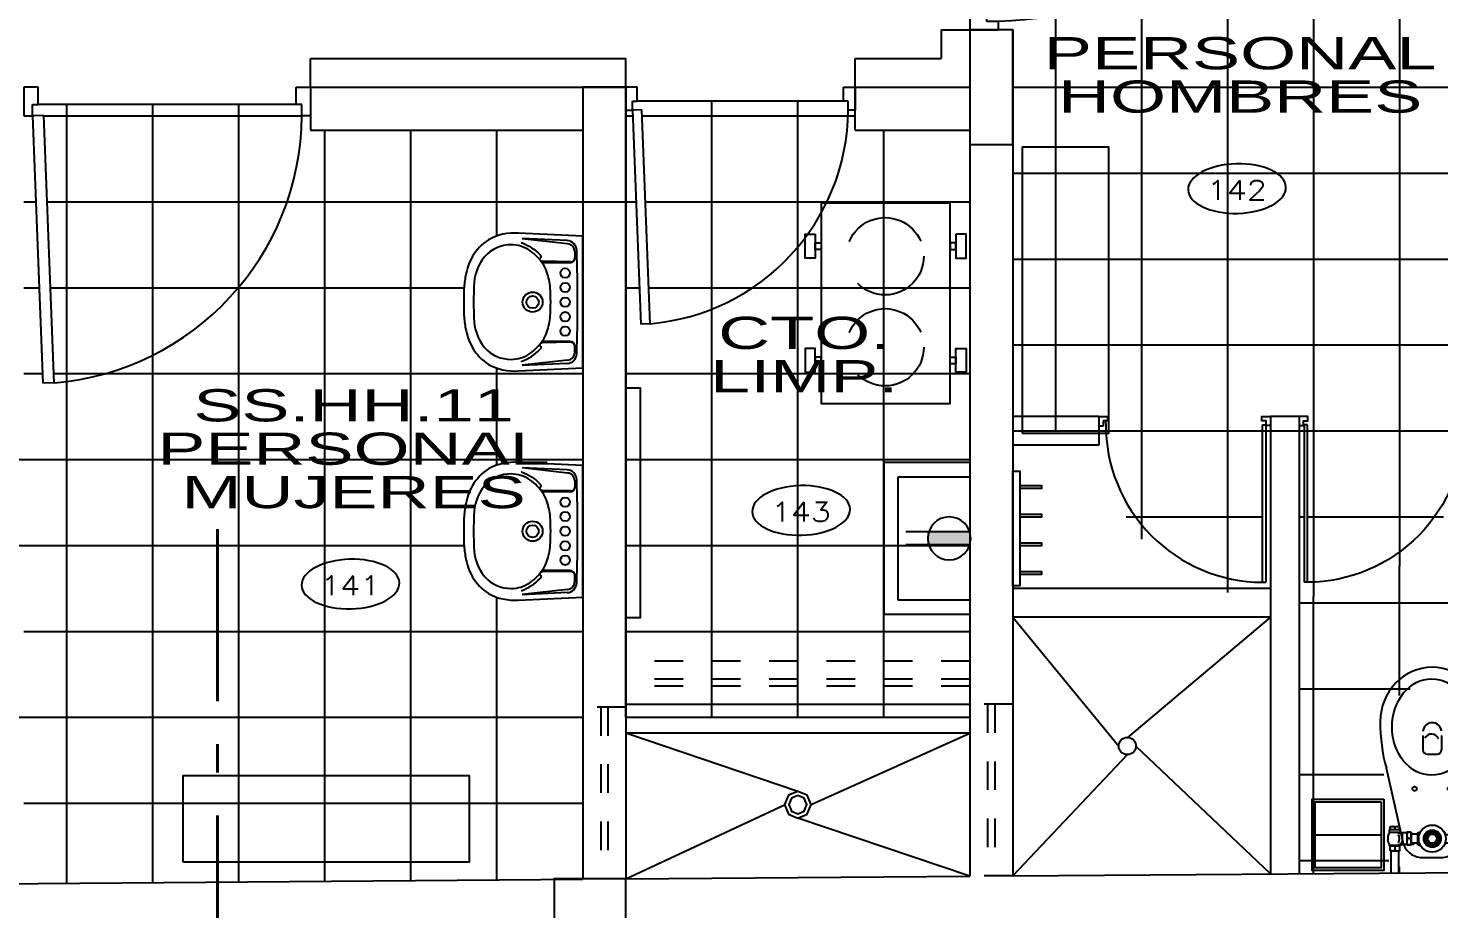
# Model space of a CAD drawing. Header units: millimetres. Extents: x 791 to 2661, y 209 to 602.
# Drawn here: x 1174.796 to 1179.718, y 518.911 to 521.985 of the extents above; entities that cross this region are included whole.
import ezdxf
from ezdxf.enums import TextEntityAlignment as Align

# ---------------------------------------------------------------- set-up
doc = ezdxf.new("R2010")
doc.units = ezdxf.units.MM
doc.header["$LTSCALE"] = 0.1
for name, pattern in [('ACAD_ISO10W100', [18, 12, -3, 0, -3]), ('DASHDOT', [1, 0.5, -0.25, 0, -0.25]), ('DASHED2', [9.524999999999995, 6.349999999999998, -3.174999999999998]), ('HIDDEN2', [4.7624999999999975, 3.174999999999998, -1.587499999999999])]:
    doc.linetypes.add(name, pattern=pattern)
for name, color, linetype in [('02', 8, 'Continuous'), ('03', 8, 'Continuous'), ('06', 1, 'Continuous'), ('1TEXTO-05', 5, 'Continuous'), ('COLUMNAS', 1, 'Continuous'), ('Equipamiento', 1, 'Continuous'), ('N-AMB', 2, 'Continuous'), ('Pisos', 253, 'Continuous'), ('Puertas', 1, 'Continuous'), ('Sanitarios', 1, 'Continuous'), ('Ventana alta', 1, 'DASHED2')]:
    doc.layers.add(name, color=color, linetype=linetype)
doc.layers.add('EJES', color=1, linetype='DASHDOT', lineweight=40)
doc.styles.add('0', font='romans.SHX', dxfattribs={"width": 1.5})
doc.styles.add('ROMANS', font='', dxfattribs={"oblique": 1, "height": 0.075})
doc.styles.get('ROMANS').set_extended_font_data('Arial')
pattern_1 = [(360, (1176.731365747716, 518.979127046546), (7.347820126896655e-17, 0.3), []), (90, (1176.731365747716, 518.979127046546), (-0.3, 9.18472965763022e-17), [])]

# ---------------------------------------------------------------- blocks, each defined once
blk = doc.blocks.new('A$C75F00277')
at = {"layer": 'Puertas'}
for p, q in [((0, 0.9500000000000453), (0, 1)), ((0, 1), (0.1000000000000796, 1.000000000000113)), ((0.1000000000000227, 1), (0.1000000000000227, 0.9700000000000272)), ((0.0600000000000591, 0.9500000000000453), (0, 0.9500000000000453)), ((0.0600000000000591, 0.9700000000000272), (0.0600000000000591, 0.9500000000000453)), ((0.1000000000000227, 0.9700000000000272), (0.0600000000000591, 0.9700000000000272)), ((1.031722572803573, 0.10595298118551), (0.0984589150759802, 0.0699703021912228)), ((1.031722572803631, 0.10595298118551), (1.033263657727671, 0.0659826789943736)), ((0, 0.0499999999999545), (0, 0)), ((0.0600000000000591, 0.0499999999999545), (0, 0.0499999999999545)), ((0.0600000000000591, 0.0299999999999727), (0.0600000000000591, 0.0499999999999545)), ((0.0984589150759802, 0.0699703021912228), (0.1000000000000227, 0.0299999999999727)), ((0.1000000000000227, 0.0299999999999727), (1.033263657727671, 0.0659826789943736)), ((0, 0), (0.1000000000000796, 0)), ((0.1000000000000227, 0.0299999999999727), (0.0600000000000591, 0.0299999999999727)), ((0.1000000000000227, 0), (0.1000000000000227, 0.0299999999999727))]:
    blk.add_line(p, q, dxfattribs=at)
blk.add_arc((0.09234506888956565, 0.02737262432393242), 0.9426584574193918, 4.781746285928578, 89.53472006512904, dxfattribs=at)
blk = doc.blocks.new('A$C634057D1')
for p, q in [((0, 0), (0, -0.07780000000093423)), ((0.02700000000004366, 0), (0.02700000000004366, -0.07780000000093423)), ((-0.2120260102490761, -0.09732346025066363), (-0.2772149831922093, -0.3682057303715851)), ((-0.08573699369298993, -0.05383645949001448), (-0.142110328622266, -0.05383645949001448)), ((-0.06600000000071304, -0.09780000000137079), (-0.07440190028046345, -0.09780000000137079)), ((-0.06600000000071304, -0.09780000000137079), (-0.06600000000071304, -0.1418000000012398)), ((-0.04773681591268542, -0.104300000000876), (-0.05049554693505343, -0.09648879720953119)), ((-0.04720414353141678, -0.104300000000876), (-0.05049554693505343, -0.09648879720953119)), ((-0.0430000000005748, -0.09730000000126893), (-0.02800000000024738, -0.09730000000126893)), ((-0.0430000000005748, -0.1423000000013417), (-0.0430000000005748, -0.09730000000126893)), ((-0.02800000000024738, -0.1423000000013417), (-0.02800000000024738, -0.09730000000126893)), ((-0.01686554242763805, -0.09732346025066363), (0.04368230918890958, -0.3663506037873958)), ((0.03312990915219416, -0.09480000000075961), (-0.006129909153059998, -0.09480000000075961)), ((-0.006129909153059998, -0.09480000000075961), (-0.006129909153059998, -0.09930000000167638)), ((0.03312990915219416, -0.09680000000116706), (-0.006129909153059998, -0.09680000000116706)), ((-0.003500000000713044, -0.07780000000093423), (-0.003500000000713044, -0.09480000000075961)), ((0.0304999999998472, -0.07780000000093423), (-0.003500000000713044, -0.07780000000093423)), ((0.01350000000002183, -0.07948397997824941), (0.01350000000002183, -0.09311602002344443)), ((0.0304999999998472, -0.07780000000093423), (0.0304999999998472, -0.09480000000075961)), ((0.03312990915219416, -0.09480000000075961), (0.03312990915219416, -0.09680000000116706)), ((-0.2429999999549182, -0.1108677966112737), (-0.2449999999553256, -0.1128677966116811)), ((-0.2449999999553256, -0.1128677966116811), (-0.2449999999553256, -0.1267322033909295)), ((-0.2429999999549182, -0.128732203391337), (-0.2449999999553256, -0.1267322033909295)), ((-0.2429999999549182, -0.1108677966112737), (-0.1859999999551292, -0.1128000000007887)), ((-0.2429999999549182, -0.1108677966112737), (-0.2429999999549182, -0.128732203391337)), ((-0.2429999999549182, -0.128732203391337), (-0.1859999999551292, -0.1268000000000029)), ((-0.1859999999551292, -0.1128000000007887), (-0.1859999999551292, -0.1268000000000029)), ((-0.1794999999547144, -0.1048000000009779), (-0.1819999999552238, -0.1073000000014872)), ((-0.1819999999552238, -0.1323000000011234), (-0.1819999999552238, -0.1073000000014872)), ((-0.1794999999547144, -0.1348000000016327), (-0.1819999999552238, -0.1323000000011234)), ((-0.1619999999547872, -0.1048000000009779), (-0.1794999999547144, -0.1048000000009779)), ((-0.1794999999547144, -0.1348000000016327), (-0.1794999999547144, -0.1048000000009779)), ((-0.1619999999547872, -0.1348000000016327), (-0.1794999999547144, -0.1348000000016327)), ((-0.159105750785784, -0.09880000000157452), (-0.1619999999547872, -0.09880000000157452)), ((-0.1619999999547872, -0.1061618181520316), (-0.1619999999547872, -0.09880000000157452)), ((-0.1619999999547872, -0.13343818184876), (-0.1619999999547872, -0.1408000000010361)), ((-0.159105750785784, -0.1408000000010361), (-0.1619999999547872, -0.1408000000010361)), ((-0.06600000000071304, -0.1418000000012398), (-0.07440190028046345, -0.1418000000012398)), ((-0.06600000000071304, -0.104300000000876), (-0.0430000000005748, -0.104300000000876)), ((-0.06600000000071304, -0.1353000000017346), (-0.0430000000005748, -0.1353000000017346)), ((-0.0430000000005748, -0.1423000000013417), (-0.02800000000024738, -0.1423000000013417)), ((-0.0407712029718823, -0.1198000000003958), (-0.03022879702893988, -0.1198000000003958)), ((-0.02800000000024738, -0.09979999999995925), (-0.01300000000082946, -0.09979999999995925)), ((-0.02800000000024738, -0.1398000000008324), (-0.01300000000082946, -0.1398000000008324)), ((0.003685045423480915, -0.09930000000167638), (-0.01300000000082946, -0.09930000000167638)), ((-0.01300000000082946, -0.09930000000167638), (-0.01300000000082946, -0.1403000000009342)), ((0.003685045423480915, -0.1403000000009342), (-0.01300000000082946, -0.1403000000009342)), ((-0.006129909153059998, -0.1403000000009342), (-0.006129909153059998, -0.1518000000014581)), ((0.03312990915219416, -0.1428000000014435), (-0.006129909153059998, -0.1428000000014435)), ((0.03312990915219416, -0.1428000000014435), (0.03312990915219416, -0.1518000000014581)), ((0.03312990915219416, -0.1518000000014581), (-0.006129909153059998, -0.1518000000014581)), ((-0.003500000000713044, -0.1518000000014581), (-0.003500000000713044, -0.1618000000016764)), ((0.0304999999998472, -0.1618000000016764), (-0.003500000000713044, -0.1618000000016764)), ((0.01350000000002183, -0.1534839799787733), (0.01350000000002183, -0.1601160200243612)), ((0.0304999999998472, -0.1518000000014581), (0.0304999999998472, -0.1618000000016764)), ((-0.1490000000001146, -0.480103713749827), (-0.1490000000001146, -0.4296806219025484)), ((-0.09900000000010323, -0.4146806219025621), (-0.1340000000000714, -0.4146806219025621)), ((-0.08400000000011687, -0.480103713749827), (-0.08400000000011687, -0.4296806219025484))]:
    blk.add_line(p, q)
blk.add_lwpolyline([(-0.1257376043076874, -0.1038000000007742), (-0.1349752086143781, -0.1198000000003958), (-0.1257376043076874, -0.1358000000000175), (-0.1072623956933967, -0.1358000000000175), (-0.09802479138670606, -0.1198000000003958), (-0.1072623956933967, -0.1038000000007742)], close=True)
for centre, radius in [((-0.1165000000000873, -0.1198000000003958), 0.0475), ((-0.1165000000000873, -0.1198000000003958), 0.03), ((-0.1165000000000873, -0.1198000000003958), 0.02899999999999636), ((-0.1165000000000873, -0.1198000000003958), 0.02605767555724015), ((-0.1165000000000873, -0.1198000000003958), 0.024), ((-0.1165000000000873, -0.1198000000003958), 0.02319999999999709), ((-0.1165000000000873, -0.1198000000003958), 0.01600000000000364), ((-0.1783069579089442, -0.2941430744293712), 0.007669831234011326), ((-0.05469304209123038, -0.2941430744293712), 0.007669831234011326)]:
    blk.add_circle(centre, radius)
for centre, radius, start, end in [((-0.1461783495431632, -0.1253278274562035), 0.07155528633880516, 87.57806793723614, 156.9604242659322), ((-0.08271320313360775, -0.1253278274562035), 0.07155528633880516, 23.03957573406775, 92.42193206276383), ((-0.09615951320120075, -0.1149382743096794), 0.03044210161536414, 7.812931569549537, 34.26209048139), ((-0.0134930429940141, -0.1085500000008324), 0.02950695700633925, 157.5878752087634, 202.4121247912366), ((-0.05750695700680808, -0.1085500000008324), 0.02950695700633925, 337.5878752087634, 22.41212479123359), ((0.004999999999199645, -0.1000941452930419), 0.02229414529259044, 67.58787520759367, 112.4121247923931), ((0.004999999999199645, -0.0725058547086519), 0.02229414529259044, 247.5878752076069, 292.4121247924064), ((0.02199999999993452, -0.1000941452930419), 0.02229414529259044, 67.5878752075997, 112.4121247924136), ((0.02199999999993452, -0.0725058547086519), 0.02229414529259044, 247.5878752075937, 292.4121247923931), ((-0.01343933320185897, -0.1198000000003958), 0.05193933320182818, 333.7157766925629, 26.28422330743705), ((-0.1802063812092456, -0.117619789993114), 0.007536338218036063, 103.7682958781419, 140.2424705372126), ((-0.1802063812092456, -0.1219802100076777), 0.007536338218036063, 219.7575294627874, 256.2317041218581), ((-0.1344601734163007, -0.1093000000000757), 0.02753982653849685, 157.5878752081283, 171.3471018655587), ((-0.1344601734163007, -0.130300000000716), 0.02753982653849685, 188.6528981344445, 202.4121247919067), ((-0.09615951320120075, -0.1246617256929312), 0.03044210161536414, 325.73790951861, 352.1870684304472), ((-0.0134930429940141, -0.1310499999999593), 0.02950695700633925, 157.5878752087634, 202.4121247912366), ((-0.05750695700680808, -0.1310499999999593), 0.02950695700633925, 337.5878752087634, 22.41212479123359), ((0.02413364595940948, -0.1198000000003958), 0.0371336459596914, 146.4915484131454, 213.5084515868546), ((0.03899609832296846, -0.1198000000003958), 0.04083038644030903, 159.1987308220414, 200.8012691779586), ((0.004999999999199645, -0.1740941452935658), 0.02229414529294358, 67.58787520797348, 112.4121247919914), ((0.004999999999199645, -0.1395058547077497), 0.02229414529294358, 247.5878752080086, 292.4121247920265), ((0.02199999999993452, -0.1740941452935658), 0.02229414529294358, 67.58787520795293, 112.4121247919696), ((0.02199999999993452, -0.1395058547077497), 0.02229414529294358, 247.5878752079239, 292.4121247919419), ((-0.1340000000000714, -0.4296806219025484), 0.015, 90, 180), ((-0.09900000000010323, -0.4296806219025484), 0.015, 0, 90), ((-0.113792282201473, -0.4582305378768865), 0.02673723658007669, 202.8247003506769, 331.5932377683699), ((-0.1165375894598242, -0.4921087918586409), 0.0325718517339693, 184.6981674696488, 357.3717747948718)]:
    blk.add_arc(centre, radius, start, end)
blk.add_ellipse((-0.1144457763383571, -0.5095938108541986), major_axis=(-4.122845322020563e-17, -0.1683334938264807), ratio=0.8217485013639007)
for centre, major_axis, ratio, start_param, end_param in [((-0.1165000000000873, -0.5232798062369284), (-8.17867133852361e-17, -0.3339306264823562), 0.5434347726855119, 4.229443159248918, 4.728782099478412), ((-0.1165000000000873, -0.5232798062369284), (-8.17867133852361e-17, -0.3339306264823562), 0.5434347726855119, 1.554403207701174, 2.060025385594613), ((-0.1165000000000873, -0.5287537255865118), (-4.636572310749305e-17, -0.1893086825932725), 0.9584617493998864, 4.71238898038469, 7.853981633974483)]:
    blk.add_ellipse(centre, major_axis=major_axis, ratio=ratio, start_param=start_param, end_param=end_param)
blk = doc.blocks.new('A$C4FD81D01')
for p, q in [((-0.2300000000001887, 0), (-0.2402077449691546, -0.2243382751554464)), ((0.2300000000001887, 0), (-0.2300000000001887, 0)), ((0.2402077449685862, -0.2243382751554464), (0.2300000000001887, 0)), ((-0.1753473584981862, -0.02800000000036107), (-0.1544431973492806, -0.02800000000036107)), ((-0.1404459557670066, -0.04227789942649451), (-0.1424193583408737, -0.1416742634696675)), ((-0.1374999999997613, -0.04500000000007276), (-0.1374999999997613, -0.1383373071225833)), ((0.1374999999998749, -0.04500000000007276), (0.1374999999998749, -0.1383373071225833)), ((0.1404459557666655, -0.04227789942649451), (0.1424193583409874, -0.1416742634696675)), ((0.1753473584981862, -0.02800000000036107), (0.1544431973488258, -0.02800000000036107)), ((-0.2144636955495685, -0.0545545824841156), (-0.221621862652853, -0.2118714890222009)), ((-0.2031776685997215, -0.0529220396930441), (-0.2207675167126695, -0.211965977473028)), ((0.2031776685996078, -0.0529220396930441), (0.2207675167122147, -0.211965977473028)), ((0.2144636955488863, -0.0545545824841156), (0.2216218626522846, -0.2118714890222009))]:
    blk.add_line(p, q)
for points in [[(-0.207240198694592, -0.2150000000000318, -0.0050002953976341), (-0.2064464632018712, -0.2120142305230956, -0.1212924416568265), (-0.165958596737994, -0.1503701029946569, -0.0079767559041297), (-0.1624048846990149, -0.1469056948537855)], [(0.2072401986941372, -0.2150000000000318, 0.0050002953976341), (0.2064464632014165, -0.2120142305230956, 0.1212924416568265), (0.1659585967381076, -0.1503701029946569, 0.0079767559041297), (0.1624048846986739, -0.1469056948537855)]]:
    blk.add_lwpolyline(points, format="xyb")
blk.add_lwpolyline([(-0.0495929207824588, -0.1137445699861246, 0.0626771262620388), (-0.1047743803789558, -0.1251347557716826, 0.1106392210721722), (-0.1576166234888774, -0.1590000000003329, 0.1209761765391472), (-0.1949919350967662, -0.2156176608220903, 0.0611983171989923), (-0.1999999999997613, -0.2500000000001137, 0.2170695361585024), (-0.1593486742967229, -0.3420000000002119, 0.1749831434235901), (-0.05453060282746947, -0.3798414628189448, 0.0106179273010317), (-1.70530256582424e-13, -0.380999597340292, 0.0106179273010317), (0.05453060282735578, -0.3798414628189448, 0.1749831434235904), (0.1593486742959271, -0.3420000000002119, 0.2170695361585026), (0.1999999999998749, -0.2500000000001137, 0.0611983171989925), (0.1949919350963114, -0.2156176608220903, 0.1209761765391472), (0.15761662348865, -0.1590000000003329, 0.1106392210721722), (0.1047743803788421, -0.1251347557716826, 0.0626771262620387), (0.04959292078189037, -0.1137445699861246, 0.0175834632803076), (-1.70530256582424e-13, -0.1119999999998527, 0.0175834632803075)], format="xyb", close=True)
for centre, radius in [((-0.1015000000001578, -0.06150000000047839), 0.0165), ((-0.05100000000010141, -0.06150000000047839), 0.0165), ((-1.70530256582424e-13, -0.06150000000047839), 0.0165), ((0.05100000000010141, -0.06150000000047839), 0.0165), ((0.1014999999998167, -0.06150000000047839), 0.0165), ((-1.70530256582424e-13, -0.1750000000001819), 0.035), ((-1.70530256582424e-13, -0.1750000000001819), 0.0215)]:
    blk.add_circle(centre, radius)
for centre, radius, start, end in [((-0.1794998712695701, -0.0561454915749664), 0.035, 92.00785600909398, 177.3947487349385), ((-0.1753473584981862, -0.05600000000004002), 0.028, 90, 173.688883674207), ((-1.70530256582424e-13, -5.17622114626397), 5.158221146263817, 87.99214399090602, 92.00785600909398), ((-0.1545000000002688, -0.04500000000007276), 0.017, 0, 90), ((-0.1544431973492806, -0.04200000000003001), 0.014, 358.8626064224941, 90), ((0.1544999999994729, -0.04500000000007276), 0.017, 90, 180), ((0.1544431973488258, -0.04200000000003001), 0.014, 90, 181.1373935775059), ((0.1753473584981862, -0.05600000000004002), 0.028, 6.311116325793003, 90), ((0.1794998712695701, -0.0561454915749664), 0.035, 2.605251265055034, 87.99214399090602), ((-0.1582856390136271, -0.1512682416998814), 0.0059999999999999, 313.3569147688571, 133.3569147688571), ((-0.1404197524008737, -0.1417139633877014), 0.002, 178.8626064225006, 305.6381447721888), ((-0.1355000000002633, -0.1383373071225833), 0.002, 180, 303.2891183076831), ((0.1047743803788421, -0.1251347557716826), 9e-16, 142.3285994690733, 0), ((0.1354999999999222, -0.1383373071225833), 0.002, 236.7108816923169, 0), ((0.1404197524001916, -0.1417139633877014), 0.002, 234.361855227806, 1.137393577499413), ((0.1582856390136271, -0.1512682416998814), 0.0059999999999999, 46.64308523114286, 226.6430852311428), ((-0.05551790152918556, -0.2392741886910699), 0.1852927947413342, 175.3765376977441, 209.0253682209753), ((0.05551790152873082, -0.2392741886910699), 0.1852927947413339, 330.9746317790247, 4.623462302255851), ((-0.06777949336350275, -0.2307364574262465), 0.1792164429066394, 213.3180903073894, 238.992352409227), ((0.06777949336293432, -0.2307364574262465), 0.1792164429066382, 301.0076475907729, 326.6819096926106), ((-0.05952414141091822, -0.2119215303662259), 0.1996126090709239, 239.7435172576705, 260.7093951038716), ((0.05952414141069085, -0.2119215303662259), 0.1996126090709369, 279.2906048961353, 300.2564827423369), ((-0.02083441981318401, -0.02641315421396939), 0.3890208062119153, 259.4966792601962, 266.3448530839581), ((-1.70530256582424e-13, 2.502145495023001), 2.917145092363365, 269.1036459205263, 270.8963540794672), ((0.02083441981272927, -0.02641315421396939), 0.3890208062118944, 273.6551469160352, 280.5033207397974)]:
    blk.add_arc(centre, radius, start, end)
blk = doc.blocks.new('.6')
at = {"layer": '02'}
for p, q in [((-0.0330000000000439, 0.5789999999999509), (-0.0330000000000439, 0.5939999999999372)), ((-2.84e-14, 0.5939999999999372), (-2.84e-14, 0.5639999999999648)), ((-0.0240000000000009, 0.5789999999999509), (-0.0330000000000439, 0.5789999999999509)), ((-0.0150000000000716, 0.5789999999999509), (-0.0240000000000009, 0.5789999999999509)), ((-0.0150000000000716, 0.5639999999999648), (-0.0150000000000716, 0.5789999999999509)), ((-2.84e-14, 0.5639999999999648), (-0.0150000000000716, 0.5639999999999648)), ((-0.5725316834625858, 0.0285000000000082), (-0.0280430542168233, 0.0285000000000082)), ((-0.5725316834625289, 0.0285000000000082), (-0.5725316834625289, 0.0165000000000077)), ((-0.0280430542168233, 0.0165000000000077), (-0.5724769995747181, 0.0165000000000077)), ((-0.0280430542168233, 0.0285000000000082), (-0.0280430542168233, 0.0165000000000077))]:
    blk.add_line(p, q, dxfattribs=at)
blk.add_lwpolyline([(-2.84e-14, 0), (-0.0303600000000302, 0), (-0.0303600000000302, 0.0149999999999864), (-0.0150000000000716, 0.0149999999999864), (-0.0150000000000716, 0.0299999999999727), (-2.84e-14, 0.0299999999999727)], close=True, dxfattribs=at)
at = {"layer": 'Puertas'}
for p, q in [((-0.02400000000000089, 0.5694660944231426), (-0.0150000000000716, 0.5694660944231426)), ((-0.0280430542168233, 0.0165000000000077), (-0.0280430542168233, 0.0149999999999864))]:
    blk.add_line(p, q, dxfattribs=at)
blk.add_arc((-0.0280430542167665, 0.0249811049949926), 0.5444999999999746, 89.57456001530521, 179.6297167386498, dxfattribs=at)
blk = doc.blocks.new('TOM-2')
blk.add_hatch(color=256).paths.add_polyline_path([(-0.013454559893726, -0.0224999999999902, 0.0763208340541918), (-0.01, 0, 0.0763208340541918), (-0.013454559893726, 0.0224999999999902), (-0.156545440106274, 0.0224999999999902, 0.0763208340541918), (-0.16, 0, 0.0763208340542158), (-0.1565454401062718, -0.022499999999997)])
for p, q in [((-0.0134545598937228, 0.0224999999999902), (-0.2365153077165223, 0.0224999999999902)), ((-0.0134545598937228, -0.0224999999999902), (-0.2365153077165223, -0.0225000000000009))]:
    blk.add_line(p, q)
blk.add_circle((-0.085, 0), 0.075)
blk = doc.blocks.new('TOMACO')
at = {"layer": 'Equipamiento', "rotation": 270}
blk.add_blockref('TOM-2', (0.04204774320703564, -0.374735331131923), dxfattribs=at)
blk = doc.blocks.new('MP-1')
at = {"layer": 'Equipamiento'}
blk.add_line((0.1150000000000091, 1.4210854715202e-14), (0.1150000000000091, -0.2299999999999756), dxfattribs=at)
for points in [[(-0.009999999999990905, -0.2399999999999949), (0.2400000000000091, -0.2399999999999949), (0.2400000000000091, 0.01000000000000512), (-0.009999999999990905, 0.01000000000000512)], [(0, -0.2299999999999756), (0.230000000000075, -0.2299999999999898), (0.230000000000075, 1.4210854715202e-14), (0, 0)]]:
    blk.add_lwpolyline(points, close=True, dxfattribs=at)
blk = doc.blocks.new('MCC34')
for p, q in [((1020.042624093694, 590.2017411102288), (1020.042624093694, 590.1267411102287)), ((1020.142624093694, 590.2017411102288), (1020.142624093694, 590.1267411102287)), ((1020.242624093694, 590.2017411102288), (1020.242624093694, 590.1267411102287))]:
    blk.add_line(p, q)
blk.add_lwpolyline([(1020.292624093694, 590.2267411102288), (1019.892624093694, 590.2267411102288), (1019.892624093694, 590.2017411102288), (1020.292624093694, 590.2017411102288)], close=True)
for points in [[(1019.942624093694, 590.2017411102288), (1019.942624093694, 590.1267411102287), (1019.952624093694, 590.1267411102287), (1019.952624093694, 590.2017411102288)], [(1020.042624093694, 590.2017411102288), (1020.042624093694, 590.1267411102287), (1020.052624093694, 590.1267411102287), (1020.052624093694, 590.2017411102288)], [(1020.142624093694, 590.2017411102288), (1020.142624093694, 590.1267411102287), (1020.152624093694, 590.1267411102287), (1020.152624093694, 590.2017411102288)], [(1020.242624093694, 590.2017411102288), (1020.242624093694, 590.1267411102287), (1020.252624093694, 590.1267411102287), (1020.252624093694, 590.2017411102288)]]:
    blk.add_lwpolyline(points)
blk = doc.blocks.new('LI-4')
at = {"layer": 'Equipamiento'}
for points in [[(0, 0), (0, 0.6999999999999886), (-0.4500000000000455, 0.6999999999999318), (-0.4500000000000455, 0)], [(-0.4703215489959121, 0.5909462006110289), (-0.4703215489959121, 0.5076630537583924), (-0.5062195687420399, 0.5076630537583924), (-0.5062195687420399, 0.5909462006110289)], [(0.02032154899580974, 0.5909462006110289), (0.02032154899580974, 0.5076630537583924), (0.05621956874193756, 0.5076630537583924), (0.05621956874193756, 0.5909462006110289)], [(-0.4500000000000455, 0.5611439506988631), (-0.4500000000000455, 0.5374653036705581), (-0.4703215489959121, 0.5374653036705581), (-0.4703215489959121, 0.5611439506988631)], [(0, 0.5611439506988631), (0, 0.5374653036705581), (0.02032154899580974, 0.5374653036705581), (0.02032154899580974, 0.5611439506988631)], [(-0.4703215489959121, 0.1090537993889029), (-0.4703215489959121, 0.1923369462415394), (-0.5062195687420399, 0.1923369462415394), (-0.5062195687420399, 0.1090537993889029)], [(-0.4500000000000455, 0.1388560493010687), (-0.4500000000000455, 0.1625346963293737), (-0.4703215489959121, 0.1625346963293737), (-0.4703215489959121, 0.1388560493010687)], [(0, 0.1388560493010687), (0, 0.1625346963293737), (0.02032154899580974, 0.1625346963293737), (0.02032154899580974, 0.1388560493010687)], [(0.02032154899580974, 0.1090537993889029), (0.02032154899580974, 0.1923369462415394), (0.05621956874193756, 0.1923369462415394), (0.05621956874193756, 0.1090537993889029)]]:
    blk.add_lwpolyline(points, close=True, dxfattribs=at)
at = {"layer": 'Equipamiento', "linetype": 'HIDDEN2'}
for centre in [(-0.2230925071473848, 0.5035885215336435), (-0.2230925071473848, 0.1857356630713554)]:
    blk.add_circle(centre, 0.1349086976310349, dxfattribs=at)

msp = doc.modelspace()

# ---------------------------------------------------------------- hatches: boundary and pattern name
at = {"layer": 'Pisos'}
h = msp.add_hatch(dxfattribs=at)
h.set_pattern_fill('_USER', color=256, scale=0.3, angle=-1.272221872585407e-14, style=0, double=1, pattern_type=0)
h.set_pattern_definition([(360, (1180.181365747716, 520.5791270465459), (7.347820126896655e-17, 0.3), []), (90, (1180.181365747716, 520.5791270465459), (-0.3, 9.18472965763022e-17), [])])
h.paths.add_polyline_path([(1180.181365747716, 521.5630288850418), (1179.957027472561, 521.5528211400729, -0.1478848687812469), (1179.852188084538, 521.5754900433285, -0.1124960903505699), (1179.797023137306, 521.6329255964056, -0.09173695067173207), (1179.772450086125, 521.7012788850245, -0.02988969157100416), (1179.76672312152, 521.7473939662398, -0.007822324516414179), (1179.76672312152, 521.8386638038471, -0.02988969156874208), (1179.772450086125, 521.8847788850587, -0.09173695066542377), (1179.797023137304, 521.9531321736736, -0.112496090360836), (1179.85218808454, 522.0105677267561, -0.1478848687841927), (1179.957027472565, 522.0332366300104), (1180.181365747716, 522.0230288850423), (1180.181365747716, 522.3130288850418), (1179.957027472561, 522.3028211400726, -0.1478848687830551), (1179.852188084537, 522.3254900433292, -0.1124960903425093), (1179.797023137309, 522.3829255964017, -0.09173695067177516), (1179.772450086125, 522.45127888502, -0.02988969157368446), (1179.76672312152, 522.4973939662393, -0.007822324516443416), (1179.76672312152, 522.5886638038471, -0.02988969156747913), (1179.772450086125, 522.6347788850569, -0.09173695066939161), (1179.797023137304, 522.7031321736747, -0.1124960903603514), (1179.852188084541, 522.7605677267563, -0.1478848687870607), (1179.957027472568, 522.7832366300102), (1180.181365747716, 522.7730288850421), (1180.181365747716, 522.979127046545), (1178.181365747716, 522.979127046545), (1178.181365747716, 522.9491270465451), (1179.114629405444, 522.9131443675508), (1179.11308832052, 522.8731740653595, -0.3876383955888231), (1178.181365747716, 522.009127046545), (1178.181365747716, 521.979127046545), (1178.231365747716, 521.979127046545), (1178.231365747716, 520.5791270465459), (1178.531365747717, 520.5791270465459), (1178.56166877802, 520.5791270465459), (1178.56166877802, 520.5639755313941), (1178.556147470521, 520.5639755313941), (1178.556147470521, 520.5548846223035, 0.4144955489575409), (1179.102577868929, 520.0008122147653), (1179.102577868929, 520.5508007291551), (1179.116214232565, 520.5508007291551), (1179.116214232565, 520.5639755313944), (1179.101062717414, 520.5639755313944), (1179.101062717414, 520.5791270465459), (1179.131365747717, 520.5791270465459), (1179.231365747717, 520.5791270465459), (1179.26166877802, 520.5791270465459), (1179.26166877802, 520.5639755313941), (1179.246517262868, 520.5639755313941), (1179.246517262868, 520.5508007291551), (1179.260153626505, 520.5508007291551), (1179.260153626504, 520.0008122147653, 0.4144955489565041), (1179.806584024912, 520.5548846223012), (1179.806584024912, 520.5639755313941), (1179.801062717414, 520.5639755313944), (1179.801062717414, 520.5791270465459), (1179.831365747717, 520.5791270465459), (1180.181365747717, 520.5791270465459), (1180.181365747717, 520.8101270465456), (1180.143344744477, 520.8200849283464, 0.1911019032627759), (1180.136024360002, 520.8191911056665, -0.2046729600704958), (1180.077865747717, 520.8136270465452, -0.1684633151226363), (1180.055730526374, 520.8260882492841, -0.08057726769895757), (1180.048365747716, 520.8371270465452, -0.05911473000882395), (1180.039865747716, 520.8591270465454, 0.07932953641984204), (1180.030865747716, 520.8791270465451, 0.08891235498100661), (1180.025729801894, 520.8853511232937, 0.07163501805339165), (1180.016365747716, 520.8901270465451, 0.02576763303622354), (1179.977365747718, 520.9071270465449, -0.07439327865841873), (1179.931823938525, 520.9346205950262, -0.1251224946574105), (1179.913365747716, 520.9611270465457, -0.1137849934315441), (1179.913467017526, 520.9971698174152, -0.1427051894235259), (1179.934843605824, 521.026079577646, -0.06896083589767896), (1179.977365747716, 521.0511270465454, 0.0257676330372207), (1180.016365747716, 521.0681270465454, 0.07163501804987726), (1180.025729801893, 521.0729029697966, 0.08891235498526694), (1180.030865747716, 521.0791270465452, 0.0793295364179812), (1180.039865747716, 521.0991270465445, -0.002854027827489662), (1180.040155423441, 521.1002323571415, -0.0834640099702375), (1180.030865747718, 521.0791270465477, -0.0889123550458837), (1180.025729801891, 521.0729029697948, 0.07163501805188065), (1180.033365747717, 521.0801270465452, 0.09665272535489888), (1180.042105181817, 521.0955889018444, 0.01086032569069277), (1180.042700445108, 521.0975130166189, 2.825103806635516e-06), (1180.042700589062, 521.0975135204453, 304.1075139422437), (1180.04252918489, 521.0969282061285, 0.0178323701789192), (1180.043365747716, 521.1001270465451, -0.07320773210969113), (1180.045976048138, 521.1069318598663, 0.07320773210927776), (1180.043365747716, 521.1001270465451, -0.122363620334641), (1180.033365747726, 521.0801270465574, -0.1440090294730298), (1180.016365747713, 521.0681270465436, -0.02576763303457585), (1179.977365747716, 521.0511270465456, 0.07439327864432747), (1179.931823938531, 521.02363349807, 0.1273108353789888), (1179.913467017526, 520.9971698174152, 0.1137849934333846), (1179.913365747716, 520.9611270465452, 0.125122494689738), (1179.931823938531, 520.9346205950205, 0.07439327864876241), (1179.97736574772, 520.907127046544, -0.02576763303539054), (1180.016365747717, 520.8901270465451, -0.1440090293446256), (1180.033365747718, 520.878127046544, -0.1223636204103249), (1180.043365747716, 520.8581270465454, 0.07320773210820009), (1180.045976048138, 520.8513222332244, 0.3756576264460017), (1180.04970076514, 520.8500060809101, 0.1772529590589142), (1180.083365747716, 520.8801270465453, 0.006353066143437834), (1180.085090478899, 520.9423924633381, -1.299177151783831), (1180.085090478899, 521.0158616297526, -0.001107695442479752), (1180.085229182725, 521.0050015749869, -0.1313858135778044), (1180.103365747716, 521.0210813304914), (1180.103365747716, 521.0246270464997), (1180.109365747716, 521.0246270464997), (1180.109365747716, 521.0446270465), (1180.114865747716, 521.0446270465, -0.1605060174321679), (1180.117365747717, 521.0486270464996), (1180.115365747717, 521.1076270464998), (1180.133365747716, 521.1076270464998), (1180.131365747716, 521.0486270464996, -0.1605060174287138), (1180.133865747716, 521.0446270465002), (1180.139365747717, 521.0446270465002), (1180.139365747717, 521.0246270464997), (1180.145365747716, 521.0246270464997), (1180.145365747716, 521.0210813304909, -0.2839613131089445), (1180.171282290017, 520.9791270465455, -0.2774933875816276), (1180.146365747716, 520.9376883937994), (1180.146365747716, 520.9286270465452), (1180.139865747716, 520.9286270465452), (1180.139865747716, 520.9056270465458), (1180.146865747716, 520.905627046546), (1180.146865747716, 520.8906270465452), (1180.144365747716, 520.8906270465452), (1180.144365747716, 520.8756270465456), (1180.144865747716, 520.8756270465456), (1180.144865747716, 520.8687569556978), (1180.152342697649, 520.8687569556976, 0.0328980279288679), (1180.151049727694, 520.8661270465457), (1180.166365747716, 520.8661270465457), (1180.166365747716, 520.8626270465452), (1180.181365747716, 520.8626270465454)])
h = msp.add_hatch(dxfattribs=at)
h.set_pattern_fill('_USER', color=256, scale=0.3, angle=-1.272221872585407e-14, style=0, double=1, pattern_type=0)
h.set_pattern_definition(pattern_1)
h.paths.add_polyline_path([(1175.751365747712, 521.679127046549), (1175.751365747712, 521.7191270465448), (1175.731365747713, 521.7191270465448), (1174.831365747712, 521.7191270465448), (1174.811365747712, 521.7191270465448), (1174.811365747712, 521.6791270465449), (1174.851336049904, 521.680668131469), (1174.887318728898, 520.7474044737412, 0.3876383955900278)])
h = msp.add_hatch(dxfattribs=at)
h.set_pattern_fill('_USER', color=256, scale=0.3, angle=-1.272221872585407e-14, style=0, double=1, pattern_type=0)
h.set_pattern_definition([(360, (1178.081365747716, 518.979127046546), (7.347820126896655e-17, 0.3), []), (90, (1178.081365747716, 518.979127046546), (-0.3, 9.18472965763022e-17), [])])
h.paths.add_polyline_path([(1178.081365747716, 521.6291270465449), (1177.681365747716, 521.6291270465447), (1177.681365747716, 521.6991270465451), (1177.657365747716, 521.6991270465448, -0.3876383955888347), (1176.966128132664, 520.9537489883021), (1176.934151890912, 520.952516120363), (1176.905365747716, 521.6991270465448), (1176.881365747716, 521.6991270465448), (1176.881365747716, 519.5791270465459), (1178.081365747716, 519.5791270465456)])
h.paths.add_polyline_path([(1177.657365747716, 521.699127046541), (1177.657365747716, 521.731127046545), (1177.641365747716, 521.731127046545), (1176.921365747716, 521.731127046545), (1176.905365747716, 521.731127046545), (1176.905365747716, 521.6991270465448), (1176.937341989469, 521.7003599144844), (1176.966128132664, 520.9537489883021, 0.3876383955872457)])
h = msp.add_hatch(dxfattribs=at)
h.set_pattern_fill('_USER', color=256, scale=0.3, angle=-1.272221872585407e-14, style=0, double=1, pattern_type=0)
h.set_pattern_definition(pattern_1)
edge = h.paths.add_edge_path()
edge.add_line((1174.781365747712, 518.9990389402035), (1176.731365747716, 519.0140203278809))
edge.add_line((1176.731365747716, 519.0140203278809), (1176.731365747716, 519.999127046545))
edge.add_line((1176.731365747716, 519.999127046545), (1176.50702747256, 519.9889193015767))
edge.add_arc((1176.492091559025, 520.1736091450164), 0.1852927947411732, 240.974631780505, 274.62346230242207, ccw=False)
edge.add_arc((1176.500629290289, 520.1613475531819), 0.1792164429064517, 211.0076475962261, 236.6819096940767, ccw=False)
edge.add_arc((1176.51944421735, 520.1696029051343), 0.1996126090710313, 189.2906048997064, 210.2564827470588, ccw=False)
edge.add_arc((1176.704952593502, 520.208292626733), 0.3890208062120014, 183.6551469167569, 190.5033207418239, ccw=False)
edge.add_arc((1179.233511242739, 520.2291270465428), 2.91714509236324, 179.1036459204301, 180.8963540795675, ccw=False)
edge.add_arc((1176.704952593502, 520.2499614663591), 0.3890208062118913, 169.496679257595, 176.3448530831418, ccw=False)
edge.add_arc((1176.519444217349, 520.2886511879558), 0.1996126090707606, 149.7435172482129, 170.7093950985932, ccw=False)
edge.add_arc((1176.500629290289, 520.2969065399088), 0.1792164429064515, 123.31809030644749, 148.9923523987997, ccw=False)
edge.add_arc((1176.492091559025, 520.2846449480742), 0.1852927947411734, 85.37653769758077, 119.0253682199662, ccw=False)
edge.add_line((1176.50702747256, 520.4693347915143), (1176.731365747716, 520.4591270465451))
edge.add_line((1176.731365747716, 520.4591270465451), (1176.731365747716, 520.7991270465448))
edge.add_line((1176.731365747716, 520.7991270465448), (1176.507027472561, 520.7889193015765))
edge.add_arc((1176.492091559024, 520.9736091450163), 0.1852927947411732, 240.9746317801908, 274.6234623024542, ccw=False)
edge.add_arc((1176.500629290289, 520.9613475531819), 0.1792164429064517, 211.007647596276, 236.6819096937339, ccw=False)
edge.add_arc((1176.51944421735, 520.969602905134), 0.1996126090710314, 189.2906048997064, 210.2564827470588, ccw=False)
edge.add_arc((1176.704952593502, 521.0082926267328), 0.3890208062120015, 183.6551469167569, 190.5033207418239, ccw=False)
edge.add_arc((1179.233511242739, 521.0291270465425), 2.917145092363242, 179.1036459204301, 180.8963540795697, ccw=False)
edge.add_arc((1176.704952593502, 521.0499614663593), 0.3890208062118913, 169.4966792577821, 176.3448530831919, ccw=False)
edge.add_arc((1176.519444217349, 521.0886511879553), 0.1996126090707606, 149.7435172464724, 170.7093950987595, ccw=False)
edge.add_arc((1176.500629290289, 521.0969065399083), 0.1792164429064516, 123.3180903068207, 148.9923523969111, ccw=False)
edge.add_arc((1176.492091559025, 521.0846449480744), 0.1852927947411733, 85.37653769768309, 119.0253682204715, ccw=False)
edge.add_line((1176.50702747256, 521.269334791514), (1176.731365747716, 521.259127046545))
edge.add_line((1176.731365747716, 521.2591270465452), (1176.731365747716, 521.6291270465451))
edge.add_line((1176.731365747716, 521.6291270465451), (1175.781365747716, 521.6291270465449))
edge.add_line((1175.781365747716, 521.6291270465447), (1175.781365747716, 521.6791270465449))
edge.add_line((1175.781365747716, 521.6791270465449), (1175.751365747712, 521.6791270465451))
edge.add_arc((1174.808738372036, 521.6867819776551), 0.9426584574193884, 274.7817462861794, 359.53472006513715, ccw=False)
edge.add_line((1174.887318728902, 520.7474044737414), (1174.847348426707, 520.7458633888173))
edge.add_line((1174.847348426707, 520.7458633888173), (1174.811365747712, 521.6791270465449))
edge.add_line((1174.811365747712, 521.6791270465449), (1174.781365747712, 521.6791270465449))
edge.add_line((1174.781365747712, 521.6791270465449), (1174.781365747712, 520.5488240162429))
edge.add_line((1174.781365747712, 520.5488240162429), (1174.766214232561, 520.5488240162429))
edge.add_line((1174.766214232561, 520.5488240162429), (1174.766214232561, 520.554345323741))
edge.add_line((1174.766214232561, 520.554345323741), (1174.75712332347, 520.554345323741))
edge.add_arc((1174.753039430321, 520.0043604859347), 0.5500000000000259, 89.57456001529043, 179.6297167386543)
edge.add_line((1174.203050915932, 520.0079149253336), (1174.753039430322, 520.0079149253336))
edge.add_line((1174.753039430322, 520.0079149253336), (1174.753039430322, 519.9942785616972))
edge.add_line((1174.753039430321, 519.9942785616975), (1174.766214232561, 519.9942785616975))
edge.add_line((1174.766214232561, 519.9942785616975), (1174.766214232561, 520.0094300768487))
edge.add_line((1174.766214232561, 520.0094300768487), (1174.781365747712, 520.0094300768487))
edge.add_line((1174.781365747712, 520.009430076849), (1174.781365747712, 519.848824016243))
edge.add_line((1174.781365747712, 519.848824016243), (1174.766214232561, 519.848824016243))
edge.add_line((1174.766214232561, 519.848824016243), (1174.766214232561, 519.8639755313945))
edge.add_line((1174.766214232561, 519.8639755313945), (1174.753039430322, 519.8639755313945))
edge.add_line((1174.753039430322, 519.8639755313945), (1174.753039430322, 519.8503391677582))
edge.add_line((1174.753039430322, 519.850339167758), (1174.203050915932, 519.850339167758))
edge.add_arc((1174.753039430321, 519.853893607157), 0.5500000000000261, 180.3702832613457, 270.4254399844964)
edge.add_line((1174.757123323468, 519.3039087693508), (1174.766214232561, 519.3039087693508))
edge.add_line((1174.766214232561, 519.3039087693508), (1174.766214232561, 519.3094300768489))
edge.add_line((1174.766214232561, 519.3094300768489), (1174.781365747712, 519.3094300768489))
edge.add_line((1174.781365747712, 519.3094300768489), (1174.781365747712, 518.9990389402035))

# ---------------------------------------------------------------- linework, layer by layer
at = {"layer": '02'}
msp.add_line((1179.131365747717, 520.0291270465452), (1178.731365747716, 520.0291270465452), dxfattribs=at)
at = {"layer": '03'}
for p, q in [((1178.531365747717, 520.6291270465456), (1178.231365747716, 520.6291270465456)), ((1178.531365747717, 520.6291270465456), (1178.531365747717, 520.5291270465457)), ((1179.231365747717, 520.6291270465456), (1179.131365747717, 520.6291270465456)), ((1179.131365747717, 520.6291270465456), (1179.131365747717, 519.0324589588686)), ((1179.231365747717, 520.6291270465456), (1179.231365747717, 519.0332272351595)), ((1178.531365747717, 520.5291270465457), (1178.231365747716, 520.5291270465457))]:
    msp.add_line(p, q, dxfattribs=at)
at = {"layer": '06'}
for p, q in [((1178.231365747716, 521.979127046545), (1178.231365747716, 519.0255444722482)), ((1175.781365747716, 521.779127046545), (1176.881365747716, 521.779127046545)), ((1175.781365747716, 521.779127046545), (1175.781365747716, 521.6291270465447)), ((1176.881365747716, 521.779127046545), (1176.881365747716, 519.0151727423176)), ((1177.681365747716, 521.7791270465439), (1178.081365747716, 521.7791270465448)), ((1177.681365747716, 521.6291270465449), (1177.681365747716, 521.7791270465439)), ((1175.781365747716, 521.6291270465447), (1176.731365747716, 521.6291270465449)), ((1176.731365747716, 521.6291270465449), (1176.731365747716, 519.0140203278809)), ((1177.681365747716, 521.6291270465449), (1178.081365747716, 521.6291270465449)), ((1178.081365747716, 521.6291270465449), (1178.081365747716, 519.0243920578116)), ((1173.181365747712, 518.986746519545), (1176.731365747716, 519.0140203278809)), ((1176.881365747716, 519.0151727423176), (1178.081365747716, 519.0243920578116)), ((1178.231365747716, 519.0255444722482), (1180.181365747717, 519.0405258599255))]:
    msp.add_line(p, q, dxfattribs=at)
msp.add_lwpolyline([(1178.231365747716, 521.979127046545), (1178.081365747716, 521.979127046545), (1178.081365747716, 521.7791270465448)], dxfattribs=at)
at = {"layer": 'COLUMNAS', "ltscale": 0.15}
for points in [[(1178.081365747714, 521.579127046545), (1178.231365747714, 521.579127046545), (1178.231365747714, 521.979127046545), (1178.081365747714, 521.979127046545)], [(1176.731365747714, 521.3791270465451), (1176.881365747714, 521.3791270465451), (1176.881365747714, 521.7791270465452), (1176.731365747714, 521.7791270465448)], [(1176.631365747717, 518.7651727423174), (1176.881365747717, 518.7651727423174), (1176.881365747717, 519.0151727423174), (1176.631365747717, 519.0151727423174)]]:
    msp.add_lwpolyline(points, close=True, dxfattribs=at)
at = {"layer": 'EJES', "linetype": 'ACAD_ISO10W100', "ltscale": 0.5}
msp.add_line((1175.456365747716, 520.2360946394267), (1175.456365747716, 516.2370995269205), dxfattribs=at)
at = {"layer": 'Equipamiento'}
for p, q in [((1178.081365747716, 520.4689224300776), (1177.781365747716, 520.4689224300776)), ((1177.781365747716, 520.4689224300776), (1177.781365747716, 519.9389224300774)), ((1177.831365747716, 520.4189224300774), (1178.081365747716, 520.4189224300774)), ((1177.831365747716, 519.9889224300775), (1177.831365747716, 520.4189224300774)), ((1178.081365747716, 519.9889224300775), (1177.831365747716, 519.9889224300775)), ((1177.781365747716, 519.9389224300774), (1178.081365747716, 519.9389224300774))]:
    msp.add_line(p, q, dxfattribs=at)
at = {"layer": 'Equipamiento', "lineweight": -2}
for points in [[(1178.266039323108, 520.5706966231608), (1178.266039323108, 521.5706966231608), (1178.566039323108, 521.5706966231608), (1178.566039323108, 520.5706966231608)], [(1175.336208155879, 519.0745612906569), (1176.336208155879, 519.0745612906569), (1176.336208155879, 519.3745612906569), (1175.336208155879, 519.3745612906571)]]:
    msp.add_lwpolyline(points, close=True, dxfattribs=at)
at = {"layer": 'Equipamiento'}
msp.add_lwpolyline([(1176.881365747716, 519.9269124435643), (1176.881365747716, 520.7301088842016), (1176.931365747716, 520.7301088842016), (1176.931365747716, 519.9269124435643)], close=True, dxfattribs=at)
at = {"layer": 'N-AMB', "ltscale": 0.5, "extrusion": (0, 0, -1)}
for centre in [(1179.014128238502, 521.4255355883877), (1177.493180847751, 520.3016050622323), (1175.920717981738, 520.0446458905203)]:
    msp.add_ellipse(centre, major_axis=(-0.1707203884772539, -0.00443084874981337), ratio=0.5069871829363081, dxfattribs=at)
at = {"layer": 'Pisos'}
for p, q in [((1177.981365747712, 521.979127046545), (1177.981365747712, 521.8791270465447)), ((1177.981365747712, 521.979127046545), (1178.081365747712, 521.979127046545)), ((1175.781365747712, 521.8791270465451), (1176.881365747712, 521.8791270465451)), ((1175.781365747712, 521.7791270465448), (1175.781365747712, 521.8791270465451)), ((1176.881365747712, 521.779127046545), (1176.881365747712, 521.8791270465451)), ((1177.681365747712, 521.879127046544), (1177.981365747712, 521.8791270465447)), ((1177.681365747712, 521.7791270465439), (1177.681365747712, 521.879127046544)), ((1175.731365747713, 521.7191270465448), (1174.831365747712, 521.7191270465448)), ((1177.641365747716, 521.731127046545), (1176.921365747716, 521.731127046545)), ((1179.231365747717, 520.2791270465459), (1179.248032414383, 520.2791270465459)), ((1179.581365747716, 519.6551672746516), (1179.581365747716, 520.1069238530856)), ((1179.231365747717, 519.979127046546), (1180.181365747716, 519.979127046546)), ((1179.281365747716, 519.0336113733053), (1179.281365747716, 520.001358632592)), ((1179.231365747717, 519.6791270465458), (1179.61800821344, 519.6791270465458)), ((1179.231365747717, 519.3791270465458), (1179.526705801141, 519.3791270465458)), ((1179.231365747717, 519.0791270465459), (1179.54427818505, 519.0791270465459)), ((1179.581365747716, 519.0359162021789), (1179.581365747716, 519.0569270465469))]:
    msp.add_line(p, q, dxfattribs=at)
at = {"layer": 'Sanitarios'}
for p, q in [((1179.131365747717, 520.0291270465452), (1178.231365747716, 520.0291270465452)), ((1179.131365747717, 519.9291270465451), (1178.231365747716, 519.9291270465451)), ((1178.081365747716, 519.6243920578115), (1176.881365747716, 519.6243920578115)), ((1178.081365747716, 519.5243920578114), (1176.881365747716, 519.5243920578114))]:
    msp.add_line(p, q, dxfattribs=at)
at = {"layer": 'Sanitarios', "color": 8}
for p, q in [((1178.231365747716, 519.9291270465453), (1178.601365747716, 519.4791270465455)), ((1179.131365747717, 519.9291270465451), (1178.631365747716, 519.5091270465455)), ((1177.481365747716, 519.3208264972975), (1176.881365747716, 519.5243920578114)), ((1177.528419310193, 519.2743920578114), (1178.081365747716, 519.5243920578114)), ((1178.231365747716, 519.0255444722482), (1178.631365747716, 519.4491270465455)), ((1179.131340150935, 519.0324587622147), (1178.661365747716, 519.4791270465455)), ((1176.881365747716, 519.0151727423176), (1177.435009052943, 519.2742012216961)), ((1177.435009052943, 519.2742012216961), (1177.434852089699, 519.2742012216961)), ((1177.435009052943, 519.2742012216961), (1177.434852089699, 519.2742012216961)), ((1177.435009052943, 519.2742012216961), (1177.434852089699, 519.2742012216961)), ((1177.435009052943, 519.2742012216961), (1177.434852089699, 519.2742012216961)), ((1177.528341561522, 519.2742012216961), (1177.528498524766, 519.2742012216961)), ((1178.081365747716, 519.0243920578116), (1177.481365747716, 519.2273384922785))]:
    msp.add_line(p, q, dxfattribs=at)
for points in [[(1177.481365747716, 519.3208264972975), (1177.448552073877, 519.307205728391), (1177.434931304272, 519.2743920578114), (1177.448552073877, 519.240959261185), (1177.481365747716, 519.2273384922785), (1177.514798542451, 519.240959261185), (1177.528419310193, 519.2743920578114), (1177.514798542451, 519.307205728391), (1177.481365747716, 519.3208264972975), (1177.481365747716, 519.3208264972975)], [(1177.481365747716, 519.3059674767039), (1177.459077212926, 519.2966805887017), (1177.449790324982, 519.2743920578114), (1177.459077212926, 519.2514844008738), (1177.481365747716, 519.2421975129882), (1177.50427340154, 519.2514844008738), (1177.513560287621, 519.2743920578114), (1177.50427340154, 519.2966805887017), (1177.481365747716, 519.3059674767039), (1177.481365747716, 519.3059674767039)]]:
    msp.add_lwpolyline(points, dxfattribs=at)
msp.add_circle((1178.631365747716, 519.4791270465455), 0.03, dxfattribs=at)
at = {"layer": 'Ventana alta', "linetype": 'DASHED2', "ltscale": 0.15}
for p, q in [((1178.081365747725, 519.7755444722534), (1176.881365747724, 519.7755444722627)), ((1178.081365747724, 519.7130444722536), (1176.881365747724, 519.7130444722618)), ((1178.081365747724, 519.6880444722531), (1176.881365747724, 519.6880444722626)), ((1176.881365747738, 519.6151727423178), (1176.731365747723, 519.6151727423228)), ((1176.881365747738, 519.6151727423178), (1176.731365747723, 519.6151727423228)), ((1176.881365746131, 519.6151727423178), (1176.731365746116, 519.6151727423228)), ((1176.793865747711, 519.6151727423207), (1176.793865747707, 519.015172742319)), ((1176.818865747711, 519.6151727423198), (1176.818865747706, 519.0151727423188)), ((1178.231365747739, 519.6255444722483), (1178.081365747724, 519.6255444722533)), ((1178.231365747739, 519.6255444722483), (1178.081365747724, 519.6255444722533)), ((1178.231365746131, 519.6255444722483), (1178.081365746116, 519.6255444722533)), ((1178.143865747711, 519.6255444722512), (1178.143865747707, 519.0255444722495)), ((1178.168865747711, 519.6255444722503), (1178.168865747707, 519.0255444722493)), ((1176.881365747719, 519.0151727423176), (1176.731365747703, 519.0151727423229)), ((1178.231365747719, 519.0255444722482), (1178.081365747704, 519.0255444722534))]:
    msp.add_line(p, q, dxfattribs=at)

# ---------------------------------------------------------------- block references
at = {"layer": 'Equipamiento', "rotation": 180}
msp.add_blockref('LI-4', (1177.562934511102, 521.3748446091438), dxfattribs=at)
at = {"layer": 'Equipamiento', "xscale": -1}
for name, p, rotation in [('MCC34', (1768.458106857945, 1540.331069985586), 90), ('TOMACO', (1177.720084976478, 520.2459701732846), 90), ('MP-1', (1179.286671913815, 519.2839625691502), 90.00000000001303)]:
    msp.add_blockref(name, p, dxfattribs=dict(at, rotation=rotation))
at = {"layer": 'Puertas', "xscale": -1, "rotation": 180}
msp.add_blockref('A$C75F00277', (1178.081365747716, 522.979127046545), dxfattribs=at)
at = {"layer": 'Puertas', "rotation": 270}
msp.add_blockref('A$C75F00277', (1174.781365747712, 521.7791270465448), dxfattribs=at)
at = {"layer": 'Puertas'}
for name, p, xscale, yscale, zscale, rotation in [('A$C75F00277', (1176.881365747716, 521.779127046545), 0.7999999999999545, 0.7999999999999545, 0.7999999999999545, 270), ('.6', (1179.131365747717, 520.6291270465456), 1.010101010101152, 1.010101010101152, 1.010101010101152, 89.99999999999999), ('.6', (1179.231365747717, 520.6291270465456), -1.010101010101152, 1.010101010101152, 1.010101010101155, 270)]:
    msp.add_blockref(name, p, dxfattribs=dict(at, xscale=xscale, yscale=yscale, zscale=zscale, rotation=rotation))
at = {"layer": 'Sanitarios'}
for name, p, rotation in [('A$C4FD81D01', (1176.731365747716, 521.0291270465448), 270), ('A$C4FD81D01', (1176.731365747716, 520.229127046545), 270), ('A$C634057D1', (1179.578856081396, 519.0358969210074), 180.000000000013)]:
    msp.add_blockref(name, p, dxfattribs=dict(at, rotation=rotation))

# ---------------------------------------------------------------- texts
at = {"layer": '1TEXTO-05', "style": 'ROMANS', "width": 1.6}
for s, p in [('PERSONAL', (1179.024973610565, 521.8418856694509)), ('HOMBRES', (1179.024973610565, 521.6904344436878)), ('CTO.', (1177.504026219813, 520.8654216193092)), ('LIMP.', (1177.504026219813, 520.7139703935461)), ('SS.HH.11', (1175.9315633538, 520.6124467987843)), ('PERSONAL', (1175.9315633538, 520.4609959715833)), ('MUJERES', (1175.9315633538, 520.3095447458204))]:
    msp.add_text(s, height=0.1125, dxfattribs=at).set_placement(p, align=Align.CENTER)
at = {"layer": 'N-AMB', "color": 3, "ltscale": 0.5, "style": '0', "width": 1.199999999999999}
for s, p in [('142', (1179.013496088116, 521.4201837925254)), ('143', (1177.492548697364, 520.2962532663701)), ('141', (1175.920085831351, 520.0392940946581))]:
    msp.add_text(s, height=0.0674325, dxfattribs=at).set_placement(p, align=Align.MIDDLE)

doc.saveas('drawing.dxf')
